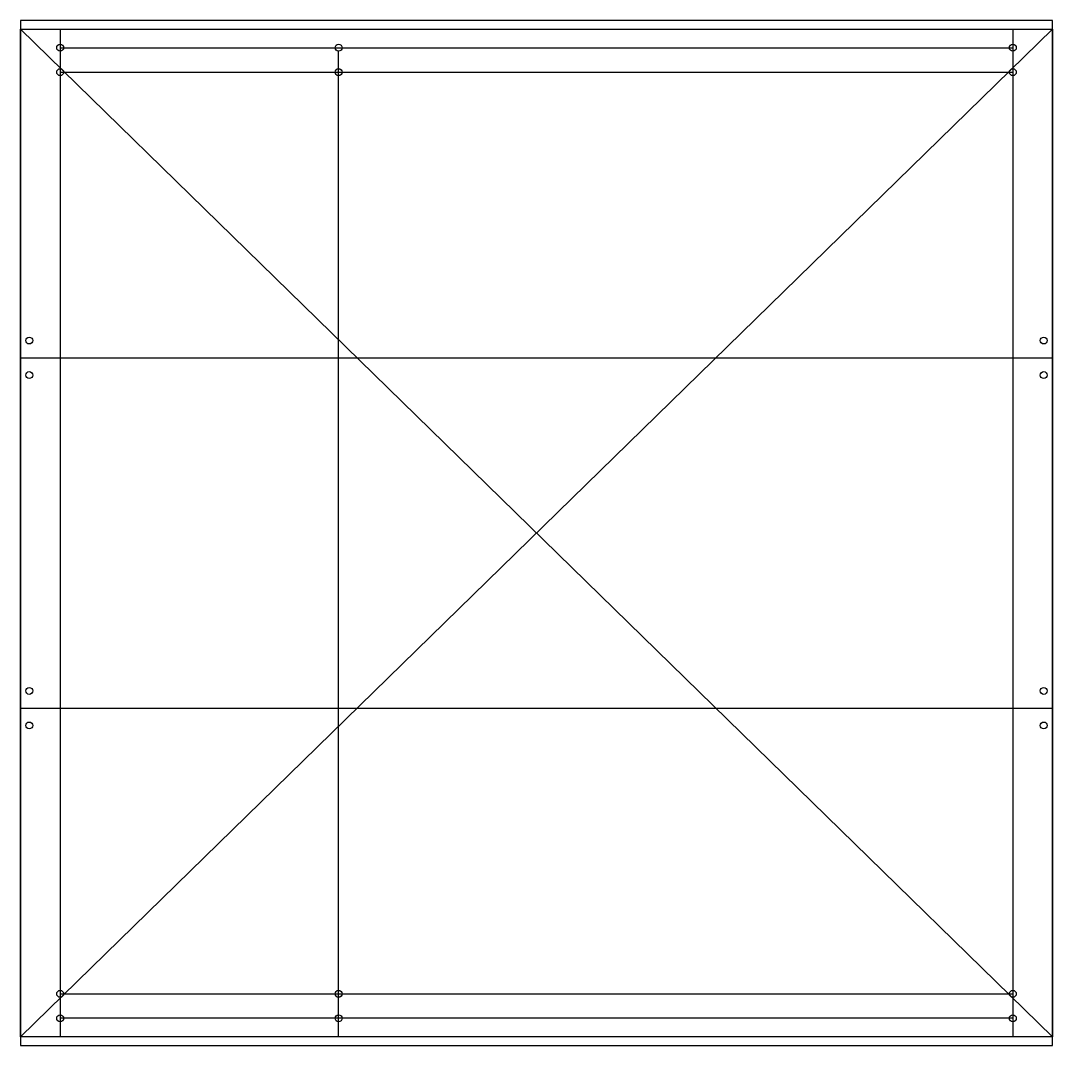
# Model space of a CAD drawing. Header units: millimetres. Extents: x -298 to 298, y -296 to 296.
import ezdxf

# ---------------------------------------------------------------- set-up
doc = ezdxf.new("R2010")
doc.units = ezdxf.units.MM
doc.layers.get('0').update_dxf_attribs({"linetype": 'CONTINUOUS'})

msp = doc.modelspace()

# ---------------------------------------------------------------- linework, layer by layer
for p, q in [((-298.2, -291.299), (-298.2, 291.299)), ((-298.2, 291.299), (298.2, 291.299)), ((298.2, -291.299), (-298.2, 291.299)), ((-298.2, -291.299), (298.2, 291.299)), ((-275.35, 291.299), (-275.35, -291.299)), ((275.35, 291.299), (275.35, -291.299)), ((298.2, 291.299), (298.2, -291.299)), ((-275.35, 280.639), (275.35, 280.639)), ((-114.4, -291.299), (-114.4, 278.639)), ((-275.35, 266.5), (275.35, 266.5)), ((-298.2, 101.299), (298.2, 101.299)), ((-298.2, -101.299), (298.2, -101.299)), ((-275.35, -266.5), (275.35, -266.5)), ((275.35, -280.639), (-275.35, -280.639)), ((298.2, -291.299), (-298.2, -291.299))]:
    msp.add_line(p, q)
msp.add_lwpolyline([(298.2, 296.299), (-298.2, 296.299), (-298.2, -296.299), (298.2, -296.299)], close=True)
for centre in [(-275.35, 280.639), (-114.4, 280.639), (275.35, 280.639), (-275.35, 266.5), (-114.4, 266.5), (275.35, 266.5), (-293.2, 111.299), (293.2, 111.299), (-293.2, 91.299), (293.2, 91.299), (-293.2, -91.299), (293.2, -91.299), (-293.2, -111.299), (293.2, -111.299), (-275.35, -266.5), (-114.4, -266.5), (275.35, -266.5), (-275.35, -280.639), (-114.4, -280.639), (275.35, -280.639)]:
    msp.add_circle(centre, 2)

doc.saveas('drawing.dxf')
